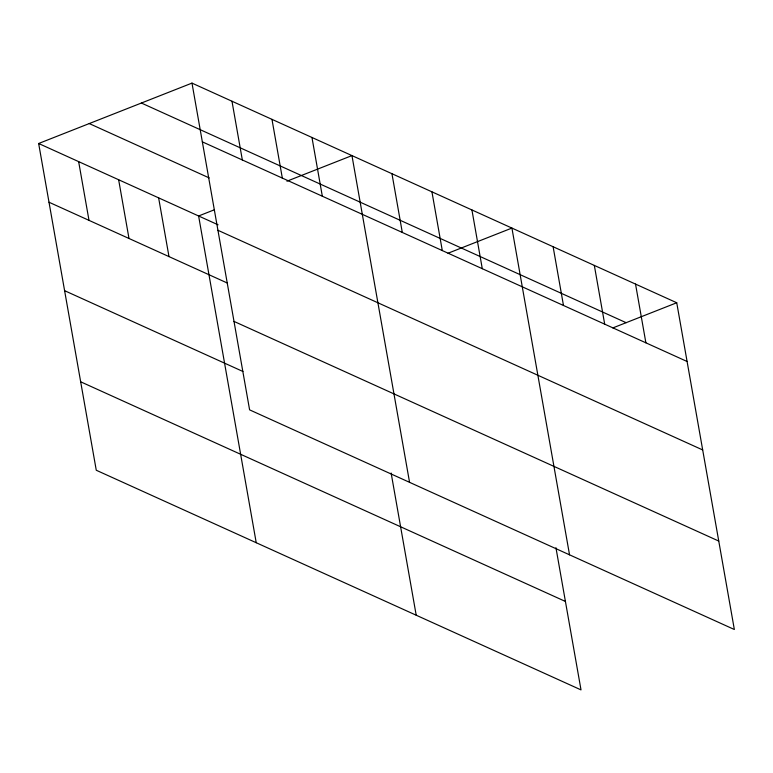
<?xml version="1.0" encoding="UTF-8"?>
<svg xmlns="http://www.w3.org/2000/svg" width="773" height="773" viewBox="0 0 773 773"><rect width="100%" height="100%" fill="white"/><g stroke="black" fill="none" stroke-linecap="round" stroke-linejoin="round"><path stroke-width="1.16" d="M555.942 547.709L581.016 689.893L96.267 470.245L38.65 143.498L191.984 83.107L676.733 302.755L734.35 629.502L249.602 409.854L191.984 83.107M214.015 209.918L198.613 215.976L256.23 542.723M286.928 181.201L351.957 155.595L409.564 482.342M448.011 253.244L511.919 228.074L569.537 554.83M612.825 327.926L676.733 302.755M141.382 103.031L626.13 322.689M202.342 141.846L687.091 361.493M89.253 123.564L209.222 177.925M38.65 143.498L218.073 224.798M217.938 230.286L702.686 449.944M49.008 202.236L227.349 283.044M234.006 321.413L718.755 541.061M64.603 290.677L242.944 371.484M80.672 381.794L565.421 601.452M635.532 284.087L645.89 342.826M594.331 265.419L604.689 324.158M553.12 246.751L563.478 305.49M471.926 209.956L482.284 268.695M431.933 191.839L442.291 250.578M391.95 173.712L402.298 232.451M391.128 473.028L416.203 615.211M311.963 137.468L322.322 196.207M271.97 119.351L282.329 178.09M231.977 101.234L242.336 159.972M158.629 197.859L168.987 256.597M118.636 179.732L128.994 238.471M78.643 161.615L89.001 220.353"/></g></svg>
